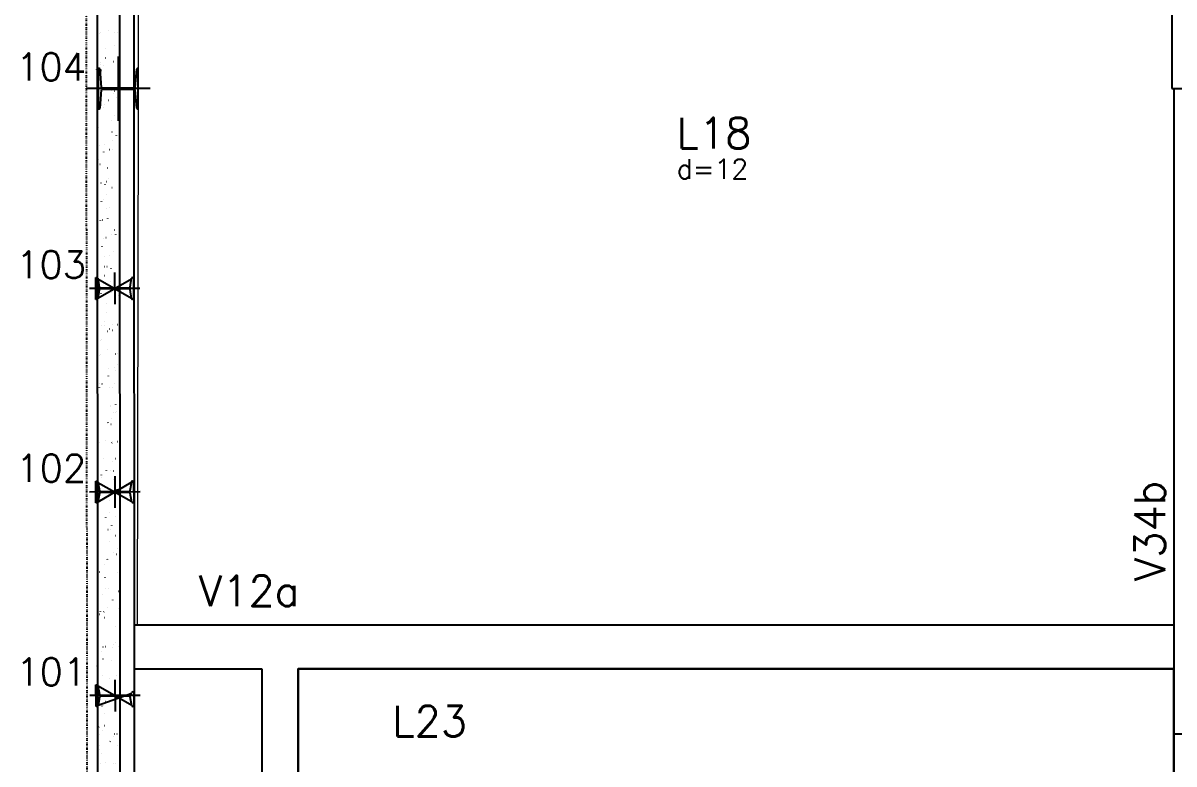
# Model space of a CAD drawing. Extents: x -40810 to 33675, y -2018 to 21213.
# Drawn here: x 23403 to 24195, y 2091 to 2600 of the extents above; entities that cross this region are included whole.
import ezdxf

# ---------------------------------------------------------------- set-up
doc = ezdxf.new("R2010")
doc.units = 0
doc.linetypes.add('ESTILO_TQS_0003', pattern=[1.5, 0.5, -0.4, 0.1, -0.5])
doc.layers.get('0').update_dxf_attribs({"color": 1, "lineweight": 9})
for name, color, linetype in [('1', 5, 'Continuous'), ('10', 7, 'Continuous'), ('13', 7, 'Continuous'), ('19', 5, 'Continuous'), ('24', 5, 'ESTILO_TQS_0003'), ('3', 2, 'Continuous'), ('49', 20, 'Continuous'), ('51', 6, 'Continuous'), ('52', 21, 'Continuous'), ('8', 5, 'Continuous'), ('COTA', 241, 'Continuous')]:
    doc.layers.add(name, color=color, linetype=linetype)
doc.styles.get("Standard").update_dxf_attribs({"font": 'romans.shx', "width": 0.8})

# ---------------------------------------------------------------- blocks, each defined once
blk = doc.blocks.new('_H9EFD498501-010')
for p, q in [((189.338385, 3124.688342), (189.338385, 3124.688342)), ((197.388064, 3120.020395), (197.397853, 3120.094753)), ((189.348966, 3118.169773), (189.348966, 3118.169773)), ((189.348966, 3118.169773), (189.348966, 3118.169773)), ((189.349657, 3117.744163), (189.349657, 3117.744163)), ((191.541591, 3118.265505), (191.616519, 3118.268776)), ((191.789964, 3118.285166), (191.863187, 3118.301399)), ((201.656954, 3118.707151), (201.731883, 3118.710423)), ((203.530169, 3118.788938), (203.605098, 3118.792209)), ((189.370574, 3104.858243), (189.370574, 3104.858243)), ((189.370574, 3104.858243), (189.370574, 3104.858243)), ((189.370574, 3104.858243), (189.370574, 3104.858243)), ((195.723855, 3107.379473), (195.733645, 3107.453831)), ((201.876744, 3109.40296), (201.922401, 3109.462462)), ((189.381598, 3098.067063), (189.381598, 3098.067063)), ((189.381598, 3098.067063), (189.381598, 3098.067063)), ((189.381598, 3098.067063), (189.381598, 3098.067063)), ((190.369138, 3098.11018), (190.444066, 3098.113451)), ((191.877838, 3096.372131), (191.923495, 3096.431633)), ((192.242353, 3098.191966), (192.317282, 3098.195238)), ((194.235856, 3096.077001), (194.245646, 3096.15136)), ((195.621721, 3101.251255), (195.667378, 3101.310756)), ((201.08393, 3098.577998), (201.158859, 3098.581269)), ((189.389613, 3093.129413), (189.389613, 3093.129413)), ((189.389613, 3093.129413), (189.389613, 3093.129413)), ((189.391491, 3091.972322), (189.391491, 3091.972322)), ((189.48084, 3093.248303), (189.526497, 3093.307804)), ((192.867848, 3092.743012), (192.941071, 3092.759245)), ((192.645068, 3083.993767), (192.654858, 3084.068125)), ((189.412408, 3079.086402), (189.412408, 3079.086402)), ((189.412408, 3079.086402), (189.412408, 3079.086402)), ((189.414229, 3077.964353), (189.414229, 3077.964353)), ((189.414229, 3077.964353), (189.414229, 3077.964353)), ((189.562625, 3079.119704), (189.635847, 3079.135937)), ((189.796114, 3077.981026), (189.871042, 3077.984298)), ((197.458869, 3072.019784), (197.504526, 3072.079285)), ((199.911477, 3078.422673), (199.986406, 3078.425944)), ((201.202752, 3076.898907), (201.248409, 3076.958408)), ((201.784692, 3078.504459), (201.859621, 3078.507731)), ((203.197667, 3074.109314), (203.207457, 3074.183672)), ((189.433324, 3066.200481), (189.433324, 3066.200481)), ((189.433324, 3066.200481), (189.433324, 3066.200481)), ((189.433324, 3066.200481), (189.433324, 3066.200481)), ((190.284623, 3066.389209), (190.357845, 3066.405442)), ((190.98086, 3071.352845), (190.990649, 3071.427203)), ((193.945733, 3067.200858), (194.018955, 3067.217091)), ((195.061871, 3068.895955), (195.107528, 3068.955456)), ((189.44084, 3061.570485), (189.44084, 3061.570485)), ((189.44084, 3061.570485), (189.44084, 3061.570485)), ((189.443911, 3059.678562), (189.443911, 3059.678562)), ((189.443911, 3059.678562), (189.443911, 3059.678562)), ((189.443911, 3059.678562), (189.443911, 3059.678562)), ((189.44686, 3057.861643), (189.44686, 3057.861643)), ((189.492861, 3060.050374), (189.50265, 3060.124732)), ((190.496876, 3057.907488), (190.571805, 3057.910759)), ((199.338453, 3058.293519), (199.413382, 3058.296791)), ((201.533458, 3061.468392), (201.543248, 3061.54275)), ((189.454241, 3053.314561), (189.454241, 3053.314561)), ((189.454241, 3053.314561), (189.454241, 3053.314561)), ((190.640509, 3053.57755), (190.713731, 3053.593783)), ((200.04546, 3050.16592), (200.055249, 3050.240279)), ((189.475158, 3040.42864), (189.475158, 3040.42864)), ((189.475158, 3040.42864), (189.475158, 3040.42864)), ((189.475158, 3040.42864), (189.475158, 3040.42864)), ((191.362507, 3040.847055), (191.435729, 3040.863288)), ((195.023617, 3041.658704), (195.096839, 3041.674937)), ((200.642902, 3044.543607), (200.688559, 3044.603108)), ((203.0399, 3047.667436), (203.085558, 3047.726937)), ((189.479492, 3037.758933), (189.479492, 3037.758933)), ((189.479492, 3037.758933), (189.479492, 3037.758933)), ((189.479492, 3037.758933), (189.479492, 3037.758933)), ((194.387879, 3036.391901), (194.433536, 3036.451403)), ((198.166, 3038.138194), (198.240929, 3038.141466)), ((198.454672, 3038.082686), (198.464461, 3038.157044)), ((200.039215, 3038.219981), (200.114144, 3038.223252)), ((189.492068, 3030.011556), (189.492068, 3030.011556)), ((189.492068, 3030.011556), (189.492068, 3030.011556)), ((189.492068, 3030.011556), (189.492068, 3030.011556)), ((189.496075, 3027.54272), (189.496075, 3027.54272)), ((189.496075, 3027.54272), (189.496075, 3027.54272)), ((190.643996, 3031.512778), (190.689653, 3031.57228)), ((191.718393, 3028.035396), (191.791616, 3028.051629)), ((196.790463, 3025.441764), (196.800252, 3025.516122)), ((189.512123, 3017.656223), (189.512123, 3017.656223)), ((189.512123, 3017.656223), (189.512123, 3017.656223)), ((197.592976, 3018.009041), (197.667904, 3018.012312)), ((189.516992, 3014.656799), (189.516992, 3014.656799)), ((189.516992, 3014.656799), (189.516992, 3014.656799)), ((189.516992, 3014.656799), (189.516992, 3014.656799)), ((192.440391, 3015.304901), (192.513613, 3015.321134)), ((195.302464, 3014.139292), (195.312254, 3014.213651)), ((196.101501, 3016.116549), (196.174723, 3016.132782)), ((199.96891, 3012.039553), (200.014567, 3012.099055)), ((189.537909, 3001.770878), (189.537909, 3001.770878)), ((189.537909, 3001.770878), (189.537909, 3001.770878)), ((192.796277, 3002.493241), (192.8695, 3002.509474)), ((193.711676, 3002.056058), (193.721466, 3002.130417)), ((193.828029, 3004.036601), (193.873686, 3004.096103)), ((196.225027, 3007.16043), (196.270684, 3007.219932)), ((189.543295, 2998.452627), (189.543295, 2998.452627)), ((189.543295, 2998.452627), (189.543295, 2998.452627)), ((189.544755, 2997.553513), (189.544755, 2997.553513)), ((189.544755, 2997.553513), (189.544755, 2997.553513)), ((189.544755, 2997.553513), (189.544755, 2997.553513)), ((196.420523, 2997.853716), (196.495452, 2997.856987)), ((198.293738, 2997.935502), (198.368667, 2997.938773)), ((189.558826, 2988.884958), (189.558826, 2988.884958)), ((189.558826, 2988.884958), (189.558826, 2988.884958)), ((189.558826, 2988.884958), (189.558826, 2988.884958)), ((192.047467, 2989.415136), (192.057257, 2989.489495)), ((193.518275, 2989.762747), (193.591497, 2989.77898)), ((197.179385, 2990.574395), (197.252607, 2990.590628)), ((189.577386, 2977.450803), (189.577386, 2977.450803)), ((189.577386, 2977.450803), (189.577386, 2977.450803)), ((190.559469, 2978.112665), (190.569258, 2978.187023)), ((193.874162, 2976.951087), (193.947384, 2976.96732)), ((195.847499, 2977.724562), (195.922427, 2977.727834)), ((199.40906, 2979.684253), (199.454717, 2979.743755)), ((201.806058, 2982.808082), (201.851716, 2982.867584)), ((202.600066, 2979.530683), (202.609856, 2979.605041)), ((189.579742, 2975.999037), (189.579742, 2975.999037)), ((189.579742, 2975.999037), (189.579742, 2975.999037)), ((189.588286, 2970.735799), (189.588286, 2970.735799)), ((189.588286, 2970.735799), (189.588286, 2970.735799)), ((189.588286, 2970.735799), (189.588286, 2970.735799)), ((193.154037, 2971.532548), (193.199694, 2971.592049)), ((189.594523, 2966.893699), (189.594523, 2966.893699)), ((189.600659, 2963.113117), (189.600659, 2963.113117)), ((189.600659, 2963.113117), (189.600659, 2963.113117)), ((189.600659, 2963.113117), (189.600659, 2963.113117)), ((194.596159, 2964.220593), (194.669381, 2964.236825)), ((198.257269, 2965.032241), (198.330491, 2965.048474)), ((201.112068, 2968.228211), (201.121857, 2968.30257)), ((189.610017, 2957.348093), (189.610017, 2957.348093)), ((189.610017, 2957.348093), (189.610017, 2957.348093)), ((189.610017, 2957.348093), (189.610017, 2957.348093)), ((194.675046, 2957.569237), (194.749974, 2957.572509)), ((196.548261, 2957.651023), (196.62319, 2957.654295)), ((199.52128, 2956.144977), (199.531069, 2956.219336)), ((189.621576, 2950.227196), (189.621576, 2950.227196)), ((189.621576, 2950.227196), (189.621576, 2950.227196)), ((194.952046, 2951.408933), (195.025268, 2951.425166)), ((198.735068, 2947.1802), (198.780725, 2947.239701)), ((189.642493, 2937.341276), (189.642493, 2937.341276)), ((189.642493, 2937.341276), (189.642493, 2937.341276)), ((189.642493, 2937.341276), (189.642493, 2937.341276)), ((189.642649, 2937.245383), (189.642649, 2937.245383)), ((189.642649, 2937.245383), (189.642649, 2937.245383)), ((192.594187, 2939.177248), (192.639844, 2939.23675)), ((194.102022, 2937.440084), (194.17695, 2937.443355)), ((194.991185, 2942.301077), (195.036842, 2942.360578)), ((195.674043, 2938.678438), (195.747266, 2938.694671)), ((197.857071, 2943.504055), (197.86686, 2943.578414)), ((199.335153, 2939.490087), (199.408376, 2939.50632)), ((204.217385, 2937.88173), (204.236198, 2937.882551)), ((189.64575, 2935.33477), (189.64575, 2935.33477)), ((189.64575, 2935.33477), (189.64575, 2935.33477)), ((196.369072, 2932.201584), (196.378862, 2932.275942)), ((189.66341, 2924.455355), (189.66341, 2924.455355)), ((189.66341, 2924.455355), (189.66341, 2924.455355)), ((196.02993, 2925.866779), (196.103152, 2925.883012)), ((189.67528, 2917.142673), (189.67528, 2917.142673)), ((189.67528, 2917.142673), (189.67528, 2917.142673)), ((189.67528, 2917.142673), (189.67528, 2917.142673)), ((192.929569, 2917.284759), (193.004497, 2917.28803)), ((194.778284, 2920.11835), (194.788074, 2920.192708)), ((194.802784, 2917.366545), (194.877713, 2917.369816)), ((198.175218, 2914.8249), (198.220876, 2914.884402)), ((200.413038, 2913.947933), (200.48626, 2913.964166)), ((200.572217, 2917.948729), (200.617874, 2918.00823)), ((203.644361, 2917.752577), (203.71929, 2917.755848)), ((189.684327, 2911.569435), (189.684327, 2911.569435)), ((189.684327, 2911.569435), (189.684327, 2911.569435)), ((189.684327, 2911.569435), (189.684327, 2911.569435)), ((191.920195, 2906.673195), (191.965852, 2906.732696)), ((193.114075, 2907.477428), (193.123865, 2907.551786)), ((196.751928, 2913.136284), (196.82515, 2913.152517)), ((189.696978, 2903.775842), (189.696978, 2903.775842)), ((189.705244, 2898.683514), (189.705244, 2898.683514)), ((189.705244, 2898.683514), (189.705244, 2898.683514)), ((197.107814, 2900.324625), (197.181036, 2900.340858)), ((203.666674, 2897.592974), (203.676464, 2897.667332)), ((189.707912, 2897.039963), (189.707912, 2897.039963)), ((189.707912, 2897.039963), (189.707912, 2897.039963)), ((191.626077, 2896.174956), (191.635866, 2896.249314)), ((192.356545, 2897.155605), (192.431473, 2897.158877)), ((202.471908, 2897.597251), (202.546837, 2897.600523)), ((203.75625, 2890.472552), (203.801907, 2890.532054)), ((189.726161, 2885.797594), (189.726161, 2885.797594)), ((189.726161, 2885.797594), (189.726161, 2885.797594)), ((189.726161, 2885.797594), (189.726161, 2885.797594)), ((189.732661, 2881.793035), (189.732661, 2881.793035)), ((189.732661, 2881.793035), (189.732661, 2881.793035)), ((190.035289, 2884.091722), (190.045078, 2884.16608)), ((197.501226, 2882.320847), (197.546883, 2882.380348)), ((197.829812, 2887.59413), (197.903034, 2887.610363)), ((201.490922, 2888.405778), (201.564144, 2888.422011)), ((202.178676, 2886.290503), (202.188465, 2886.364861)), ((189.740543, 2876.937253), (189.740543, 2876.937253)), ((189.740543, 2876.937253), (189.740543, 2876.937253)), ((189.740543, 2876.937253), (189.740543, 2876.937253)), ((191.184092, 2877.00028), (191.25902, 2877.003552)), ((191.360345, 2874.317895), (191.406002, 2874.377396)), ((193.057307, 2877.082066), (193.132236, 2877.085338)), ((193.757343, 2877.441723), (193.803, 2877.501225)), ((198.185698, 2874.78247), (198.25892, 2874.798703)), ((200.587888, 2874.207268), (200.597677, 2874.281627)), ((201.898884, 2877.468098), (201.973813, 2877.471369)), ((189.747077, 2872.911673), (189.747077, 2872.911673)), ((189.747077, 2872.911673), (189.747077, 2872.911673)), ((189.748205, 2872.216913), (189.748205, 2872.216913)), ((189.748205, 2872.216913), (189.748205, 2872.216913)), ((189.767994, 2860.025753), (189.767994, 2860.025753)), ((189.767994, 2860.025753), (189.767994, 2860.025753)), ((189.767994, 2860.025753), (189.767994, 2860.025753)), ((198.907696, 2862.051976), (198.980918, 2862.068209)), ((198.923679, 2861.566346), (198.933468, 2861.640705)), ((202.568806, 2862.863624), (202.642028, 2862.879857)), ((203.082257, 2857.968499), (203.127914, 2858.028)), ((189.773174, 2856.834543), (189.773174, 2856.834543)), ((189.773174, 2856.834543), (189.773174, 2856.834543)), ((190.611068, 2856.871127), (190.685996, 2856.874398)), ((197.43568, 2850.263875), (197.44547, 2850.338233)), ((199.338375, 2853.089376), (199.384032, 2853.148877)), ((200.726431, 2857.312773), (200.80136, 2857.316044)), ((202.599646, 2857.394559), (202.674575, 2857.397831)), ((189.788911, 2847.139832), (189.788911, 2847.139832)), ((189.788911, 2847.139832), (189.788911, 2847.139832)), ((196.941376, 2849.965547), (196.987034, 2850.025048)), ((199.263582, 2849.240316), (199.336805, 2849.256549)), ((189.799433, 2840.657984), (189.799433, 2840.657984)), ((189.805806, 2836.731833), (189.805806, 2836.731833)), ((190.686353, 2841.813841), (190.73201, 2841.873343)), ((191.31183, 2836.797588), (191.386759, 2836.800859)), ((195.844892, 2838.180641), (195.854682, 2838.254999)), ((199.98558, 2836.509821), (200.058802, 2836.526054)), ((200.153407, 2837.183619), (200.228336, 2837.186891)), ((203.64669, 2837.32147), (203.719912, 2837.337703)), ((189.809828, 2834.253912), (189.809828, 2834.253912)), ((189.809828, 2834.253912), (189.809828, 2834.253912)), ((189.809828, 2834.253912), (189.809828, 2834.253912)), ((189.830745, 2821.367991), (189.830745, 2821.367991)), ((189.830745, 2821.367991), (189.830745, 2821.367991)), ((194.180683, 2825.539719), (194.190473, 2825.614077)), ((200.341467, 2823.698162), (200.414689, 2823.714395)), ((202.522408, 2825.613199), (202.568065, 2825.6727)), ((189.838437, 2816.629123), (189.838437, 2816.629123)), ((189.838437, 2816.629123), (189.838437, 2816.629123)), ((189.838437, 2816.629123), (189.838437, 2816.629123)), ((192.523501, 2812.58237), (192.569158, 2812.641872)), ((192.692685, 2814.237247), (192.702474, 2814.311606)), ((196.267384, 2817.461493), (196.313041, 2817.520995)), ((198.980954, 2817.028294), (199.055883, 2817.031566)), ((200.854169, 2817.110081), (200.929098, 2817.113352)), ((201.063464, 2810.967667), (201.136686, 2810.9839)), ((189.85066, 2809.099056), (189.85066, 2809.099056)), ((189.85066, 2809.099056), (189.85066, 2809.099056)), ((189.851662, 2808.48207), (189.851662, 2808.48207)), ((189.851662, 2808.48207), (189.851662, 2808.48207)), ((189.851662, 2808.48207), (189.851662, 2808.48207)), ((190.126503, 2809.458541), (190.17216, 2809.518043)), ((203.245283, 2804.352794), (203.255073, 2804.427152)), ((189.871068, 2796.526414), (189.871068, 2796.526414)), ((189.871068, 2796.526414), (189.871068, 2796.526414)), ((189.872579, 2795.59615), (189.872579, 2795.59615)), ((189.872579, 2795.59615), (189.872579, 2795.59615)), ((191.101897, 2802.154013), (191.111686, 2802.228372)), ((198.40793, 2796.899141), (198.482859, 2796.902412)), ((201.419351, 2798.156008), (201.492573, 2798.172241)), ((189.877036, 2792.850271), (189.877036, 2792.850271)), ((189.877036, 2792.850271), (189.877036, 2792.850271)), ((198.104533, 2788.230022), (198.15019, 2788.289524)), ((201.654495, 2792.26956), (201.664285, 2792.343918)), ((201.848415, 2793.109145), (201.894073, 2793.168647)), ((189.893495, 2782.710229), (189.893495, 2782.710229)), ((189.893495, 2782.710229), (189.893495, 2782.710229)), ((189.893495, 2782.710229), (189.893495, 2782.710229)), ((195.707535, 2785.106193), (195.753192, 2785.165695)), ((199.990286, 2779.628638), (200.000076, 2779.702996)), ((202.141348, 2785.425513), (202.214571, 2785.441746)), ((189.901888, 2777.540127), (189.901888, 2777.540127)), ((189.901888, 2777.540127), (189.901888, 2777.540127)), ((189.9037, 2776.423704), (189.9037, 2776.423704)), ((189.9037, 2776.423704), (189.9037, 2776.423704)), ((189.9037, 2776.423704), (189.9037, 2776.423704)), ((197.235477, 2776.743816), (197.310406, 2776.747087)), ((199.108692, 2776.825602), (199.183621, 2776.828874)), ((202.497235, 2772.613853), (202.570457, 2772.630086)), ((189.914412, 2769.824309), (189.914412, 2769.824309)), ((189.914412, 2769.824309), (189.914412, 2769.824309)), ((198.502288, 2768.326166), (198.512077, 2768.400525)), ((203.685564, 2763.877674), (203.731221, 2763.937176)), ((189.935329, 2756.938388), (189.935329, 2756.938388)), ((189.935329, 2756.938388), (189.935329, 2756.938388)), ((189.935329, 2756.938388), (189.935329, 2756.938388)), ((189.936331, 2756.320994), (189.936331, 2756.320994)), ((189.936331, 2756.320994), (189.936331, 2756.320994)), ((196.662453, 2756.614662), (196.737381, 2756.617934)), ((196.9115, 2756.242932), (196.921289, 2756.31729)), ((201.288566, 2760.753845), (201.334223, 2760.813347)), ((203.219232, 2759.883359), (203.292455, 2759.899592)), ((191.289659, 2747.723017), (191.335317, 2747.782518)), ((195.033542, 2752.60214), (195.079199, 2752.661641)), ((189.953115, 2745.981198), (189.953115, 2745.981198)), ((189.953115, 2745.981198), (189.953115, 2745.981198)), ((189.953115, 2745.981198), (189.953115, 2745.981198)), ((189.956246, 2744.052468), (189.956246, 2744.052468)), ((190.395123, 2744.149764), (190.468345, 2744.165997)), ((195.247291, 2743.60201), (195.25708, 2743.676368)), ((203.575119, 2747.071699), (203.648341, 2747.087932)), ((189.968963, 2736.218284), (189.968963, 2736.218284)), ((189.968963, 2736.218284), (189.968963, 2736.218284)), ((189.968963, 2736.218284), (189.968963, 2736.218284)), ((193.759292, 2732.299539), (193.769082, 2732.373897)), ((195.49, 2736.459337), (195.564929, 2736.462609)), ((197.363215, 2736.541124), (197.438144, 2736.544395)), ((204.297117, 2734.341205), (204.370339, 2734.357438)), ((189.977163, 2731.166547), (189.977163, 2731.166547)), ((189.977163, 2731.166547), (189.977163, 2731.166547)), ((189.977163, 2731.166547), (189.977163, 2731.166547)), ((200.614574, 2728.249792), (200.660231, 2728.309293)), ((189.99808, 2718.280627), (189.99808, 2718.280627)), ((190.001594, 2716.115574), (190.001594, 2716.115574)), ((190.001594, 2716.115574), (190.001594, 2716.115574)), ((191.473007, 2718.60761), (191.546229, 2718.623843)), ((192.168504, 2720.216304), (192.178294, 2720.290663)), ((194.473693, 2720.24684), (194.51935, 2720.306342)), ((194.916976, 2716.330184), (194.991904, 2716.333455)), ((196.870691, 2723.370669), (196.916348, 2723.43017)), ((204.311891, 2722.415085), (204.321681, 2722.489444)), ((190.004343, 2714.42227), (190.004343, 2714.42227)), ((190.004343, 2714.42227), (190.004343, 2714.42227)), ((190.504295, 2707.575382), (190.514085, 2707.649741)), ((202.721103, 2710.331851), (202.730893, 2710.406209)), ((190.018997, 2705.394706), (190.018997, 2705.394706)), ((190.018997, 2705.394706), (190.018997, 2705.394706)), ((190.018997, 2705.394706), (190.018997, 2705.394706)), ((190.021411, 2703.907508), (190.021411, 2703.907508)), ((190.034225, 2696.012864), (190.034225, 2696.012864)), ((190.034225, 2696.012864), (190.034225, 2696.012864)), ((190.034225, 2696.012864), (190.034225, 2696.012864)), ((190.039913, 2692.508786), (190.039913, 2692.508786)), ((192.550891, 2693.065456), (192.624113, 2693.081689)), ((193.744523, 2696.174859), (193.819451, 2696.17813)), ((195.617738, 2696.256645), (195.692667, 2696.259917)), ((200.054724, 2695.894492), (200.100381, 2695.953994)), ((201.056894, 2697.690929), (201.066684, 2697.765287)), ((202.451722, 2699.018321), (202.497379, 2699.077822)), ((204.459315, 2696.642677), (204.534244, 2696.645948)), ((193.7997, 2687.742787), (193.845357, 2687.802288)), ((199.568896, 2686.388458), (199.578685, 2686.462816)), ((190.05557, 2682.863341), (190.05557, 2682.863341)), ((190.05557, 2682.863341), (190.05557, 2682.863341)), ((190.05557, 2682.863341), (190.05557, 2682.863341)), ((190.055817, 2682.863663), (190.101475, 2682.923165)), ((190.06083, 2679.622865), (190.06083, 2679.622865)), ((190.06083, 2679.622865), (190.06083, 2679.622865)), ((190.06083, 2679.622865), (190.06083, 2679.622865)), ((193.171499, 2676.045705), (193.246427, 2676.048977)), ((203.286862, 2676.487352), (203.361791, 2676.490623)), ((190.066857, 2675.910154), (190.066857, 2675.910154)), ((190.066857, 2675.910154), (190.066857, 2675.910154)), ((197.978108, 2674.305223), (197.987897, 2674.379582)), ((190.081747, 2666.736945), (190.081747, 2666.736945)), ((193.628775, 2667.523302), (193.701998, 2667.539535)), ((196.313899, 2661.664301), (196.323688, 2661.73866)), ((199.380732, 2663.390439), (199.426389, 2663.44994)), ((190.099488, 2655.807444), (190.099488, 2655.807444)), ((190.099488, 2655.807444), (190.099488, 2655.807444)), ((190.099488, 2655.807444), (190.099488, 2655.807444)), ((190.102664, 2653.851024), (190.102664, 2653.851024)), ((190.102664, 2653.851024), (190.102664, 2653.851024)), ((190.323552, 2653.899994), (190.396774, 2653.916227)), ((191.999046, 2655.89038), (192.073974, 2655.893652)), ((193.239851, 2655.387487), (193.285508, 2655.446988)), ((193.872261, 2655.972167), (193.94719, 2655.975438)), ((195.636849, 2658.511316), (195.682506, 2658.570817)), ((202.713838, 2656.358198), (202.788767, 2656.36147)), ((190.106798, 2651.304413), (190.106798, 2651.304413)), ((190.106798, 2651.304413), (190.106798, 2651.304413)), ((194.8259, 2650.36183), (194.83569, 2650.436188)), ((190.123581, 2640.965104), (190.123581, 2640.965104)), ((190.123581, 2640.965104), (190.123581, 2640.965104)), ((190.123581, 2640.965104), (190.123581, 2640.965104)), ((191.04555, 2641.169499), (191.118772, 2641.185732)), ((193.235112, 2638.278596), (193.244902, 2638.352954)), ((194.70666, 2641.981148), (194.779882, 2641.997381)), ((190.13212, 2635.704734), (190.13212, 2635.704734)), ((190.13212, 2635.704734), (190.13212, 2635.704734)), ((191.426022, 2635.761227), (191.50095, 2635.764498)), ((198.820882, 2631.035139), (198.866539, 2631.09464)), ((201.21788, 2634.158968), (201.263537, 2634.218469)), ((201.541385, 2636.202873), (201.616314, 2636.206145)), ((203.4146, 2636.284659), (203.489529, 2636.287931)), ((203.787711, 2628.394142), (203.797501, 2628.468501)), ((190.144498, 2628.079183), (190.144498, 2628.079183)), ((190.144498, 2628.079183), (190.144498, 2628.079183)), ((191.401436, 2628.35784), (191.474658, 2628.374073)), ((191.570903, 2625.637674), (191.580693, 2625.712032)), ((192.565858, 2622.883433), (192.611515, 2622.942935)), ((190.158025, 2619.745484), (190.158025, 2619.745484)), ((190.164751, 2615.602024), (190.164751, 2615.602024)), ((190.164751, 2615.602024), (190.164751, 2615.602024)), ((190.164751, 2615.602024), (190.164751, 2615.602024)), ((190.253569, 2615.605902), (190.328497, 2615.609173)), ((192.123434, 2615.627345), (192.196656, 2615.643578)), ((192.126784, 2615.687688), (192.201713, 2615.69096)), ((195.784544, 2616.438993), (195.857766, 2616.455226)), ((200.968361, 2616.07372), (201.04329, 2616.076991)), ((202.123502, 2615.75322), (202.133292, 2615.827579))]:
    blk.add_line(p, q)

msp = doc.modelspace()

# ---------------------------------------------------------------- linework, layer by layer
at = {"linetype": 'Continuous', "ltscale": 30}
for points in [[(24194.629, 2555.086), (24193.129, 2555.086), (24193.129, 2736.086), (23669.629, 2736.086), (23479.167, 2736.086), (23480.909, 2668.286, -0.414358), (23481.483, 2668.86), (23482.174, 2668.86), (23482.174, 2641.313), (23482.048, 2568.86), (23482.174, 2568.86), (23482.174, 2541.313), (23481.507, 2186.086), (23579.629, 2186.086), (24194.629, 2186.086)], [(24194.629, 2555.086), (24193.129, 2555.086), (24193.129, 2736.086), (23669.629, 2736.086), (23479.167, 2736.086), (23480.91, 2668.257, -0.4292045), (23481.483, 2668.86), (23482.174, 2668.86), (23482.174, 2641.313), (23482.048, 2568.86), (23482.174, 2568.86), (23482.174, 2541.313), (23481.507, 2186.086), (23579.629, 2186.086), (24194.629, 2186.086)]]:
    msp.add_lwpolyline(points, format="xyb", close=True, dxfattribs=at)
msp.add_lwpolyline([(24875.629, 2111.086), (24875.629, 2186.086), (24213.629, 2186.086), (24213.629, 2111.086), (24194.629, 2111.086), (24194.629, 1371.228), (24068.629, 1371.228), (24068.629, 1352.228), (24204.129, 1352.228), (24782.129, 1352.228), (24782.129, 1453.086), (24801.129, 1453.086), (24875.629, 1453.086)], close=True, dxfattribs=at)
at = {"layer": '1'}
for points in [[(24194.629, 2555.086), (24194.629, 2186.086)], [(23579.629, 2186.086), (23479.438, 2186.086)], [(24194.629, 2186.086), (23579.629, 2186.086)], [(24194.629, 2186.086), (24194.629, 2156.086)], [(23479.453, 2156.086), (23567.129, 2156.086)], [(23567.129, 2156.086), (23567.129, 1371.228)], [(23592.129, 2156.086), (24194.629, 2156.086)], [(23592.129, 1371.228), (23592.129, 2156.086)], [(24194.629, 2156.086), (24194.629, 1371.228)]]:
    msp.add_lwpolyline(points, dxfattribs=at)
at = {"layer": '24'}
msp.add_line((23449.571, -104.593), (23445.489, 3556.088), dxfattribs=at)
at = {"layer": '3'}
msp.add_lwpolyline([(24193.129, 2555.086), (24215.129, 2555.086), (24215.129, 2755.086), (24193.129, 2755.086), (24193.129, 2555.086)], dxfattribs=at)
at = {"layer": '49'}
for p, q in [((23455.566, -102.518), (23454.046, 2980.007)), ((23469.046, 2980.015), (23469.868, 1313.106)), ((23479.046, 2980.02), (23479.868, 1313.106))]:
    msp.add_line(p, q, dxfattribs=at)
at = {"layer": '51'}
for p, q in [((23468.419, 2577.161), (23468.419, 2533.011)), ((23455.356, 2568.86), (23454.664, 2568.86)), ((23454.664, 2568.86), (23454.664, 2541.313)), ((23456.89, 2555.872), (23455.914, 2568.417)), ((23480.924, 2568.417), (23479.948, 2555.872)), ((23482.174, 2568.86), (23481.483, 2568.86)), ((23482.174, 2541.313), (23482.174, 2568.86)), ((23490.494, 2555.086), (23446.344, 2555.086)), ((23490.494, 2555.086), (23446.344, 2555.086)), ((23455.914, 2541.756), (23456.89, 2554.264)), ((23457.447, 2554.707), (23479.39, 2554.707)), ((23479.39, 2555.429), (23457.448, 2555.429)), ((23479.948, 2554.264), (23480.924, 2541.756)), ((23454.664, 2541.313), (23455.356, 2541.313)), ((23481.483, 2541.313), (23482.174, 2541.313)), ((23452.946, 2425.107), (23453.7, 2425.11)), ((23453.014, 2410.107), (23452.946, 2425.107)), ((23454.311, 2424.63), (23455.403, 2418.494)), ((23454.378, 2424.257), (23477.582, 2411.074)), ((23454.437, 2410.97), (23477.522, 2424.361)), ((23465.931, 2428.574), (23466.029, 2406.757)), ((23476.548, 2418.589), (23477.585, 2424.735)), ((23478.192, 2425.22), (23478.946, 2425.224)), ((23478.946, 2425.224), (23479.013, 2410.224)), ((23483.328, 2417.743), (23448.631, 2417.587)), ((23455.411, 2416.741), (23454.374, 2410.596)), ((23456.013, 2418.014), (23475.942, 2418.104)), ((23475.946, 2417.317), (23456.018, 2417.227)), ((23477.649, 2410.701), (23476.556, 2416.837)), ((23453.768, 2410.11), (23453.014, 2410.107)), ((23479.013, 2410.224), (23478.259, 2410.221)), ((23466.019, 2288.574), (23466.117, 2266.757)), ((23453.035, 2285.107), (23453.789, 2285.11)), ((23453.102, 2270.107), (23453.035, 2285.107)), ((23454.399, 2284.63), (23455.492, 2278.494)), ((23454.466, 2284.257), (23477.67, 2271.074)), ((23454.526, 2270.97), (23477.611, 2284.361)), ((23476.637, 2278.589), (23477.674, 2284.735)), ((23478.28, 2285.221), (23479.034, 2285.224)), ((23479.034, 2285.224), (23479.102, 2270.224)), ((23483.417, 2277.744), (23448.719, 2277.587)), ((23455.499, 2276.742), (23454.463, 2270.596)), ((23456.101, 2278.014), (23476.03, 2278.104)), ((23476.034, 2277.317), (23456.106, 2277.227)), ((23477.737, 2270.701), (23476.645, 2276.837)), ((23453.856, 2270.11), (23453.102, 2270.107)), ((23479.102, 2270.224), (23478.348, 2270.221)), ((23466.107, 2148.574), (23466.206, 2126.757)), ((23483.505, 2137.744), (23448.808, 2137.588)), ((23453.123, 2145.107), (23453.877, 2145.11)), ((23453.19, 2130.107), (23453.123, 2145.107)), ((23454.488, 2144.63), (23455.58, 2138.494)), ((23454.554, 2144.257), (23477.759, 2131.074)), ((23454.614, 2130.97), (23477.699, 2139.361)), ((23456.19, 2138.014), (23476.119, 2138.104)), ((23476.725, 2138.59), (23477.762, 2139.735)), ((23478.369, 2140.221), (23479.123, 2140.224)), ((23479.123, 2140.224), (23479.19, 2130.224)), ((23453.944, 2130.111), (23453.19, 2130.107)), ((23455.588, 2136.742), (23454.551, 2130.596)), ((23476.122, 2137.317), (23456.194, 2137.227)), ((23477.825, 2130.701), (23476.733, 2136.837)), ((23479.19, 2130.224), (23478.436, 2130.221))]:
    msp.add_line(p, q, dxfattribs=at)
for centre, radius, start, end in [((23455.356, 2568.287), 0.573, 13.138774, 90), ((23481.483, 2568.287), 0.573, 90, 166.861226), ((23457.448, 2556.002), 0.573, 193.138774, 270), ((23457.448, 2554.134), 0.573, 89.895004, 166.861148), ((23479.39, 2556.002), 0.573, 270, 346.861226), ((23479.39, 2554.134), 0.573, 13.138774, 90), ((23455.356, 2541.886), 0.573, 270, 346.861226), ((23481.483, 2541.886), 0.573, 193.138774, 270), ((23453.703, 2424.485), 0.625, 13.396504, 90.257729), ((23478.195, 2424.595), 0.625, 90.257729, 167.118955), ((23456.011, 2418.639), 0.625, 193.396581, 270.362725), ((23456.02, 2416.602), 0.625, 90.257729, 167.118955), ((23475.939, 2418.729), 0.625, 270.257729, 347.118955), ((23475.948, 2416.692), 0.625, 13.396504, 90.257729), ((23453.765, 2410.735), 0.625, 270.257729, 347.118955), ((23478.257, 2410.846), 0.625, 193.396504, 270.257729), ((23453.791, 2284.485), 0.625, 13.396504, 90.257729), ((23478.283, 2284.596), 0.625, 90.257729, 167.118955), ((23456.1, 2278.639), 0.625, 193.396581, 270.362725), ((23456.109, 2276.602), 0.625, 90.257729, 167.118955), ((23476.028, 2278.729), 0.625, 270.257729, 347.118955), ((23476.037, 2276.692), 0.625, 13.396504, 90.257729), ((23453.853, 2270.735), 0.625, 270.257729, 347.118955), ((23478.345, 2270.846), 0.625, 193.396504, 270.257729), ((23453.88, 2144.485), 0.625, 13.396504, 90.257729), ((23456.188, 2138.639), 0.625, 193.396581, 270.362725), ((23476.116, 2138.729), 0.625, 270.257729, 347.118955), ((23478.371, 2139.596), 0.625, 90.257729, 167.118955), ((23453.942, 2130.736), 0.625, 270.257729, 347.118955), ((23456.197, 2136.602), 0.625, 90.257729, 167.118955), ((23476.125, 2136.692), 0.625, 13.396504, 90.257729), ((23478.433, 2130.846), 0.625, 193.396504, 270.257729)]:
    msp.add_arc(centre, radius, start, end, dxfattribs=at)
at = {"layer": 'COTA', "linetype": 'Continuous', "ltscale": 30}
for points in [[(24875.629, 2111.086), (24875.629, 2186.086), (24213.629, 2186.086), (24213.629, 2111.086), (24194.629, 2111.086), (24194.629, 1371.228), (24068.629, 1371.228), (24068.629, 1352.228), (24204.129, 1352.228), (24782.129, 1352.228), (24782.129, 1453.086), (24801.129, 1453.086), (24875.629, 1453.086)], [(24194.629, 2111.086), (24194.629, 2156.086), (23592.129, 2156.086), (23592.129, 1371.228), (24068.629, 1371.228), (24194.629, 1371.228)]]:
    msp.add_lwpolyline(points, close=True, dxfattribs=at)

# ---------------------------------------------------------------- block references
at = {"layer": '19'}
msp.add_blockref('_H9EFD498501-010', (23264.129, -524.914), dxfattribs=at)

# ---------------------------------------------------------------- texts
at = {"layer": '10'}
for s, p in [('L18', (23852.57, 2514.036)), ('L23', (23657.019, 2109.566))]:
    msp.add_text(s, height=21, dxfattribs=at).set_placement(p)
at = {"layer": '13'}
msp.add_text('d=12', height=13.5, dxfattribs=at).set_placement((23852.57, 2493.141))
at = {"layer": '52'}
for s, p in [('104', (23398.111, 2560.694)), ('103', (23398.111, 2424.67)), ('102', (23398.199, 2284.67)), ('101', (23398.288, 2144.67))]:
    msp.add_text(s, height=18.75, dxfattribs=at).set_placement(p)
at = {"layer": '8'}
msp.add_text('V34b', height=21, rotation=90, dxfattribs=at).set_placement((24188.465, 2216.263))
msp.add_text('V12a', height=21, dxfattribs=at).set_placement((23523.81, 2199.218))

doc.saveas('drawing.dxf')
